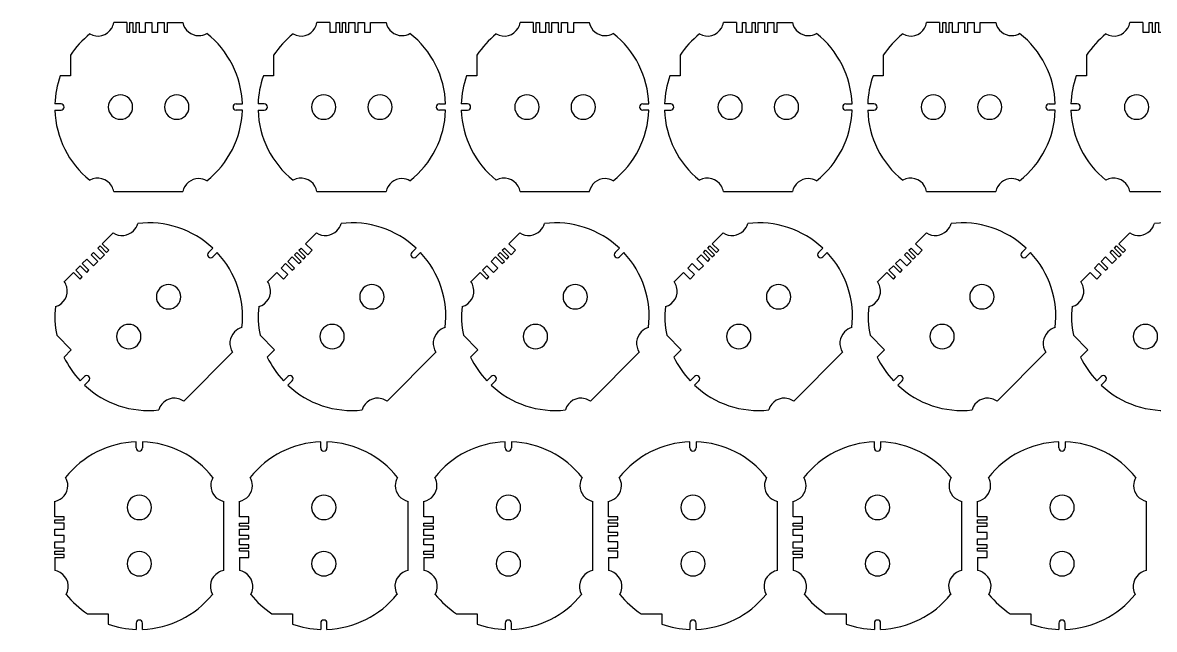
# Model space of a CAD drawing. Header units: millimetres. Extents: x -10 to 1112, y -3314 to 0.
# Drawn here: x -10.3 to 351.5, y -2292.4 to -2098.5 of the extents above; entities that cross this region are included whole.
import ezdxf

# ---------------------------------------------------------------- set-up
doc = ezdxf.new("R2010")
doc.units = ezdxf.units.MM
doc.layers.get('0').update_dxf_attribs({"lineweight": 25, "true_color": 0xffffff})

# ---------------------------------------------------------------- blocks, each defined once
blk = doc.blocks.new('MNAK_HOLE_00')
at = {"color": 3, "true_color": 0x00ff00}
for p, q in [((-7, 27), (-11.17, 27)), ((6, 27), (10.95, 27)), ((-25, 16.58), (-25, 10)), ((-25, 10), (-28.28, 10)), ((-28, 1), (-29.98, 1)), ((28, 1), (29.98, 1)), ((-29.98, -1), (-28, -1)), ((29.98, -1), (28, -1)), ((-11.17, -27), (10.95, -27))]:
    blk.add_line(p, q, dxfattribs=at)
at = {"color": 5}
for p, q in [((-7, 27), (-7, 24)), ((-6, 24), (-6, 27)), ((-6, 27), (-5, 27)), ((-5, 27), (-5, 24)), ((-4, 24), (-4, 27)), ((-4, 27), (-3, 27)), ((-3, 27), (-3, 24)), ((-1, 24), (-1, 27)), ((-1, 27), (1, 27)), ((1, 27), (1, 24)), ((3, 24), (3, 27)), ((3, 27), (5, 27)), ((5, 27), (5, 24)), ((6, 24), (6, 27)), ((-7, 24), (-6, 24)), ((-5, 24), (-4, 24)), ((-3, 24), (-1, 24)), ((1, 24), (3, 24)), ((5, 24), (6, 24))]:
    blk.add_line(p, q, dxfattribs=at)
at = {"color": 3, "true_color": 0x00ff00}
for centre, radius, start, end in [((-16.25, 27.86), 5.15, 330, 350.4277), ((16, 28), 5.15, 191.1965, 270), ((0, 0), 30, 128.7972, 146.4427), ((-16.25, 27.86), 5.15, 240.3428, 330), ((16, 28), 5.15, 270, 300.1674), ((0, 0), 30, 1.9102, 51.713), ((0, 0), 30, 160.5288, 178.0898), ((-28, 0), 1, 0, 90), ((-28, 0), 1, 270, 0), ((28, 0), 1, 90, 270), ((0, 0), 30, 181.9102, 231.2028), ((0, 0), 30, 308.287, 358.0898), ((-16.25, -27.86), 5.15, 30, 119.6572), ((-16.25, -27.86), 5.15, 9.5723, 30), ((16, -28), 5.15, 90, 168.8035), ((16, -28), 5.15, 59.8326, 90)]:
    blk.add_arc(centre, radius, start, end, dxfattribs=at)
at = {"color": 5, "true_color": 0x0000ff}
for centre, start, end in [((-9, 0), 90, 270), ((-9, 0), 270, 90), ((9, 0), 90, 270), ((9, 0), 270, 90)]:
    blk.add_arc(centre, 3.9, start, end, dxfattribs=at)
blk = doc.blocks.new('MNAK_HOLE_01')
at = {"color": 3, "true_color": 0x00ff00}
for p, q in [((-7, 27), (-11.17, 27)), ((6, 27), (10.95, 27)), ((-25, 16.58), (-25, 10)), ((-25, 10), (-28.28, 10)), ((-28, 1), (-29.98, 1)), ((28, 1), (29.98, 1)), ((-29.98, -1), (-28, -1)), ((29.98, -1), (28, -1)), ((-11.17, -27), (10.95, -27))]:
    blk.add_line(p, q, dxfattribs=at)
at = {"color": 5}
for p, q in [((-7, 27), (-7, 24)), ((-5, 24), (-5, 27)), ((-5, 27), (-4, 27)), ((-4, 27), (-4, 24)), ((-3, 24), (-3, 27)), ((-3, 27), (-2, 27)), ((-2, 27), (-2, 24)), ((-1, 24), (-1, 27)), ((-1, 27), (1, 27)), ((1, 27), (1, 24)), ((2, 24), (2, 27)), ((2, 27), (4, 27)), ((4, 27), (4, 24)), ((6, 24), (6, 27)), ((-7, 24), (-5, 24)), ((-4, 24), (-3, 24)), ((-2, 24), (-1, 24)), ((1, 24), (2, 24)), ((4, 24), (6, 24))]:
    blk.add_line(p, q, dxfattribs=at)
at = {"color": 3, "true_color": 0x00ff00}
for centre, radius, start, end in [((-16.25, 27.86), 5.15, 330, 350.4277), ((16, 28), 5.15, 191.1965, 270), ((0, 0), 30, 128.7972, 146.4427), ((-16.25, 27.86), 5.15, 240.3428, 330), ((16, 28), 5.15, 270, 300.1674), ((0, 0), 30, 1.9102, 51.713), ((0, 0), 30, 160.5288, 178.0898), ((-28, 0), 1, 0, 90), ((-28, 0), 1, 270, 0), ((28, 0), 1, 90, 270), ((0, 0), 30, 181.9102, 231.2028), ((0, 0), 30, 308.287, 358.0898), ((-16.25, -27.86), 5.15, 30, 119.6572), ((-16.25, -27.86), 5.15, 9.5723, 30), ((16, -28), 5.15, 90, 168.8035), ((16, -28), 5.15, 59.8326, 90)]:
    blk.add_arc(centre, radius, start, end, dxfattribs=at)
at = {"color": 5, "true_color": 0x0000ff}
for centre, start, end in [((-9, 0), 90, 270), ((-9, 0), 270, 90), ((9, 0), 90, 270), ((9, 0), 270, 90)]:
    blk.add_arc(centre, 3.9, start, end, dxfattribs=at)
blk = doc.blocks.new('MNAK_HOLE_02')
at = {"color": 3, "true_color": 0x00ff00}
for p, q in [((-7, 27), (-11.17, 27)), ((6, 27), (10.95, 27)), ((-25, 16.58), (-25, 10)), ((-25, 10), (-28.28, 10)), ((-28, 1), (-29.98, 1)), ((28, 1), (29.98, 1)), ((-29.98, -1), (-28, -1)), ((29.98, -1), (28, -1)), ((-11.17, -27), (10.95, -27))]:
    blk.add_line(p, q, dxfattribs=at)
at = {"color": 5}
for p, q in [((-7, 27), (-7, 24)), ((-6, 24), (-6, 27)), ((-6, 27), (-5, 27)), ((-5, 27), (-5, 24)), ((-3, 24), (-3, 27)), ((-3, 27), (-2, 27)), ((-2, 27), (-2, 24)), ((-1, 24), (-1, 27)), ((-1, 27), (1, 27)), ((1, 27), (1, 24)), ((2, 24), (2, 27)), ((2, 27), (4, 27)), ((4, 27), (4, 24)), ((6, 24), (6, 27)), ((-7, 24), (-6, 24)), ((-5, 24), (-3, 24)), ((-2, 24), (-1, 24)), ((1, 24), (2, 24)), ((4, 24), (6, 24))]:
    blk.add_line(p, q, dxfattribs=at)
at = {"color": 3, "true_color": 0x00ff00}
for centre, radius, start, end in [((-16.25, 27.86), 5.15, 330, 350.4277), ((16, 28), 5.15, 191.1965, 270), ((0, 0), 30, 128.7972, 146.4427), ((-16.25, 27.86), 5.15, 240.3428, 330), ((16, 28), 5.15, 270, 300.1674), ((0, 0), 30, 1.9102, 51.713), ((0, 0), 30, 160.5288, 178.0898), ((-28, 0), 1, 0, 90), ((-28, 0), 1, 270, 0), ((28, 0), 1, 90, 270), ((0, 0), 30, 181.9102, 231.2028), ((0, 0), 30, 308.287, 358.0898), ((-16.25, -27.86), 5.15, 30, 119.6572), ((-16.25, -27.86), 5.15, 9.5723, 30), ((16, -28), 5.15, 90, 168.8035), ((16, -28), 5.15, 59.8326, 90)]:
    blk.add_arc(centre, radius, start, end, dxfattribs=at)
at = {"color": 5, "true_color": 0x0000ff}
for centre, start, end in [((-9, 0), 90, 270), ((-9, 0), 270, 90), ((9, 0), 90, 270), ((9, 0), 270, 90)]:
    blk.add_arc(centre, 3.9, start, end, dxfattribs=at)
blk = doc.blocks.new('MNAK_HOLE_03')
at = {"color": 3, "true_color": 0x00ff00}
for p, q in [((-7, 27), (-11.17, 27)), ((6, 27), (10.95, 27)), ((-25, 16.58), (-25, 10)), ((-25, 10), (-28.28, 10)), ((-28, 1), (-29.98, 1)), ((28, 1), (29.98, 1)), ((-29.98, -1), (-28, -1)), ((29.98, -1), (28, -1)), ((-11.17, -27), (10.95, -27))]:
    blk.add_line(p, q, dxfattribs=at)
at = {"color": 5}
for p, q in [((-7, 27), (-7, 24)), ((-5, 24), (-5, 27)), ((-5, 27), (-4, 27)), ((-4, 27), (-4, 24)), ((-2, 24), (-2, 27)), ((-2, 27), (-1, 27)), ((-1, 27), (-1, 24)), ((0, 24), (0, 27)), ((0, 27), (2, 27)), ((2, 27), (2, 24)), ((3, 24), (3, 27)), ((3, 27), (5, 27)), ((5, 27), (5, 24)), ((6, 24), (6, 27)), ((-7, 24), (-5, 24)), ((-4, 24), (-2, 24)), ((-1, 24), (0, 24)), ((2, 24), (3, 24)), ((5, 24), (6, 24))]:
    blk.add_line(p, q, dxfattribs=at)
at = {"color": 3, "true_color": 0x00ff00}
for centre, radius, start, end in [((-16.25, 27.86), 5.15, 330, 350.4277), ((16, 28), 5.15, 191.1965, 270), ((0, 0), 30, 128.7972, 146.4427), ((-16.25, 27.86), 5.15, 240.3428, 330), ((16, 28), 5.15, 270, 300.1674), ((0, 0), 30, 1.9102, 51.713), ((0, 0), 30, 160.5288, 178.0898), ((-28, 0), 1, 0, 90), ((-28, 0), 1, 270, 0), ((28, 0), 1, 90, 270), ((0, 0), 30, 181.9102, 231.2028), ((0, 0), 30, 308.287, 358.0898), ((-16.25, -27.86), 5.15, 30, 119.6572), ((-16.25, -27.86), 5.15, 9.5723, 30), ((16, -28), 5.15, 90, 168.8035), ((16, -28), 5.15, 59.8326, 90)]:
    blk.add_arc(centre, radius, start, end, dxfattribs=at)
at = {"color": 5, "true_color": 0x0000ff}
for centre, start, end in [((-9, 0), 90, 270), ((-9, 0), 270, 90), ((9, 0), 90, 270), ((9, 0), 270, 90)]:
    blk.add_arc(centre, 3.9, start, end, dxfattribs=at)
blk = doc.blocks.new('MNAK_HOLE_04')
at = {"color": 3, "true_color": 0x00ff00}
for p, q in [((-7, 27), (-11.17, 27)), ((6, 27), (10.95, 27)), ((-25, 16.58), (-25, 10)), ((-25, 10), (-28.28, 10)), ((-28, 1), (-29.98, 1)), ((28, 1), (29.98, 1)), ((-29.98, -1), (-28, -1)), ((29.98, -1), (28, -1)), ((-11.17, -27), (10.95, -27))]:
    blk.add_line(p, q, dxfattribs=at)
at = {"color": 5}
for p, q in [((-7, 27), (-7, 24)), ((-6, 24), (-6, 27)), ((-6, 27), (-5, 27)), ((-5, 27), (-5, 24)), ((-4, 24), (-4, 27)), ((-4, 27), (-3, 27)), ((-3, 27), (-3, 24)), ((-1, 24), (-1, 27)), ((-1, 27), (1, 27)), ((1, 27), (1, 24)), ((2, 24), (2, 27)), ((2, 27), (4, 27)), ((4, 27), (4, 24)), ((6, 24), (6, 27)), ((-7, 24), (-6, 24)), ((-5, 24), (-4, 24)), ((-3, 24), (-1, 24)), ((1, 24), (2, 24)), ((4, 24), (6, 24))]:
    blk.add_line(p, q, dxfattribs=at)
at = {"color": 3, "true_color": 0x00ff00}
for centre, radius, start, end in [((-16.25, 27.86), 5.15, 330, 350.4277), ((16, 28), 5.15, 191.1965, 270), ((0, 0), 30, 128.7972, 146.4427), ((-16.25, 27.86), 5.15, 240.3428, 330), ((16, 28), 5.15, 270, 300.1674), ((0, 0), 30, 1.9102, 51.713), ((0, 0), 30, 160.5288, 178.0898), ((-28, 0), 1, 0, 90), ((-28, 0), 1, 270, 0), ((28, 0), 1, 90, 270), ((0, 0), 30, 181.9102, 231.2028), ((0, 0), 30, 308.287, 358.0898), ((-16.25, -27.86), 5.15, 30, 119.6572), ((-16.25, -27.86), 5.15, 9.5723, 30), ((16, -28), 5.15, 90, 168.8035), ((16, -28), 5.15, 59.8326, 90)]:
    blk.add_arc(centre, radius, start, end, dxfattribs=at)
at = {"color": 5, "true_color": 0x0000ff}
for centre, start, end in [((-9, 0), 90, 270), ((-9, 0), 270, 90), ((9, 0), 90, 270), ((9, 0), 270, 90)]:
    blk.add_arc(centre, 3.9, start, end, dxfattribs=at)
blk = doc.blocks.new('MNAK_HOLE_05')
at = {"color": 3, "true_color": 0x00ff00}
for p, q in [((-7, 27), (-11.17, 27)), ((6, 27), (10.95, 27)), ((-25, 16.58), (-25, 10)), ((-25, 10), (-28.28, 10)), ((-28, 1), (-29.98, 1)), ((28, 1), (29.98, 1)), ((-29.98, -1), (-28, -1)), ((29.98, -1), (28, -1)), ((-11.17, -27), (10.95, -27))]:
    blk.add_line(p, q, dxfattribs=at)
at = {"color": 5}
for p, q in [((-7, 27), (-7, 24)), ((-5, 24), (-5, 27)), ((-5, 27), (-4, 27)), ((-4, 27), (-4, 24)), ((-3, 24), (-3, 27)), ((-3, 27), (-2, 27)), ((-2, 27), (-2, 24)), ((0, 24), (0, 27)), ((0, 27), (2, 27)), ((2, 27), (2, 24)), ((3, 24), (3, 27)), ((3, 27), (5, 27)), ((5, 27), (5, 24)), ((6, 24), (6, 27)), ((-7, 24), (-5, 24)), ((-4, 24), (-3, 24)), ((-2, 24), (0, 24)), ((2, 24), (3, 24)), ((5, 24), (6, 24))]:
    blk.add_line(p, q, dxfattribs=at)
at = {"color": 3, "true_color": 0x00ff00}
for centre, radius, start, end in [((-16.25, 27.86), 5.15, 330, 350.4277), ((16, 28), 5.15, 191.1965, 270), ((0, 0), 30, 128.7972, 146.4427), ((-16.25, 27.86), 5.15, 240.3428, 330), ((16, 28), 5.15, 270, 300.1674), ((0, 0), 30, 1.9102, 51.713), ((0, 0), 30, 160.5288, 178.0898), ((-28, 0), 1, 0, 90), ((-28, 0), 1, 270, 0), ((28, 0), 1, 90, 270), ((0, 0), 30, 181.9102, 231.2028), ((0, 0), 30, 308.287, 358.0898), ((-16.25, -27.86), 5.15, 30, 119.6572), ((-16.25, -27.86), 5.15, 9.5723, 30), ((16, -28), 5.15, 90, 168.8035), ((16, -28), 5.15, 59.8326, 90)]:
    blk.add_arc(centre, radius, start, end, dxfattribs=at)
at = {"color": 5, "true_color": 0x0000ff}
for centre, start, end in [((-9, 0), 90, 270), ((-9, 0), 270, 90), ((9, 0), 90, 270), ((9, 0), 270, 90)]:
    blk.add_arc(centre, 3.9, start, end, dxfattribs=at)
blk = doc.blocks.new('MNAK_HOLE_30')
at = {"color": 3, "true_color": 0x00ff00}
for p, q in [((-7, 27), (-11.17, 27)), ((6, 27), (10.95, 27)), ((-25, 16.58), (-25, 10)), ((-25, 10), (-28.28, 10)), ((-28, 1), (-29.98, 1)), ((28, 1), (29.98, 1)), ((-29.98, -1), (-28, -1)), ((29.98, -1), (28, -1)), ((-11.17, -27), (10.95, -27))]:
    blk.add_line(p, q, dxfattribs=at)
at = {"color": 5}
for p, q in [((-7, 27), (-7, 24)), ((-6, 24), (-6, 27)), ((-6, 27), (-4, 27)), ((-4, 27), (-4, 24)), ((-3, 24), (-3, 27)), ((-3, 27), (-1, 27)), ((-1, 27), (-1, 24)), ((1, 24), (1, 27)), ((1, 27), (2, 27)), ((2, 27), (2, 24)), ((4, 24), (4, 27)), ((4, 27), (5, 27)), ((5, 27), (5, 24)), ((6, 24), (6, 27)), ((-7, 24), (-6, 24)), ((-4, 24), (-3, 24)), ((-1, 24), (1, 24)), ((2, 24), (4, 24)), ((5, 24), (6, 24))]:
    blk.add_line(p, q, dxfattribs=at)
at = {"color": 3, "true_color": 0x00ff00}
for centre, radius, start, end in [((-16.25, 27.86), 5.15, 330, 350.4277), ((16, 28), 5.15, 191.1965, 270), ((0, 0), 30, 128.7972, 146.4427), ((-16.25, 27.86), 5.15, 240.3428, 330), ((16, 28), 5.15, 270, 300.1674), ((0, 0), 30, 1.9102, 51.713), ((0, 0), 30, 160.5288, 178.0898), ((-28, 0), 1, 0, 90), ((-28, 0), 1, 270, 0), ((28, 0), 1, 90, 270), ((0, 0), 30, 181.9102, 231.2028), ((0, 0), 30, 308.287, 358.0898), ((-16.25, -27.86), 5.15, 30, 119.6572), ((-16.25, -27.86), 5.15, 9.5723, 30), ((16, -28), 5.15, 90, 168.8035), ((16, -28), 5.15, 59.8326, 90)]:
    blk.add_arc(centre, radius, start, end, dxfattribs=at)
at = {"color": 5, "true_color": 0x0000ff}
for centre, start, end in [((-9, 0), 90, 270), ((-9, 0), 270, 90), ((9, 0), 90, 270), ((9, 0), 270, 90)]:
    blk.add_arc(centre, 3.9, start, end, dxfattribs=at)
blk = doc.blocks.new('MNAK_HOLE_31')
at = {"color": 3, "true_color": 0x00ff00}
for p, q in [((-7, 27), (-11.17, 27)), ((6, 27), (10.95, 27)), ((-25, 16.58), (-25, 10)), ((-25, 10), (-28.28, 10)), ((-28, 1), (-29.98, 1)), ((28, 1), (29.98, 1)), ((-29.98, -1), (-28, -1)), ((29.98, -1), (28, -1)), ((-11.17, -27), (10.95, -27))]:
    blk.add_line(p, q, dxfattribs=at)
at = {"color": 5}
for p, q in [((-7, 27), (-7, 24)), ((-5, 24), (-5, 27)), ((-5, 27), (-3, 27)), ((-3, 27), (-3, 24)), ((-2, 24), (-2, 27)), ((-2, 27), (0, 27)), ((0, 27), (0, 24)), ((1, 24), (1, 27)), ((1, 27), (2, 27)), ((2, 27), (2, 24)), ((3, 24), (3, 27)), ((3, 27), (4, 27)), ((4, 27), (4, 24)), ((6, 24), (6, 27)), ((-7, 24), (-5, 24)), ((-3, 24), (-2, 24)), ((0, 24), (1, 24)), ((2, 24), (3, 24)), ((4, 24), (6, 24))]:
    blk.add_line(p, q, dxfattribs=at)
at = {"color": 3, "true_color": 0x00ff00}
for centre, radius, start, end in [((-16.25, 27.86), 5.15, 330, 350.4277), ((16, 28), 5.15, 191.1965, 270), ((0, 0), 30, 128.7972, 146.4427), ((-16.25, 27.86), 5.15, 240.3428, 330), ((16, 28), 5.15, 270, 300.1674), ((0, 0), 30, 1.9102, 51.713), ((0, 0), 30, 160.5288, 178.0898), ((-28, 0), 1, 0, 90), ((-28, 0), 1, 270, 0), ((28, 0), 1, 90, 270), ((0, 0), 30, 181.9102, 231.2028), ((0, 0), 30, 308.287, 358.0898), ((-16.25, -27.86), 5.15, 30, 119.6572), ((-16.25, -27.86), 5.15, 9.5723, 30), ((16, -28), 5.15, 90, 168.8035), ((16, -28), 5.15, 59.8326, 90)]:
    blk.add_arc(centre, radius, start, end, dxfattribs=at)
at = {"color": 5, "true_color": 0x0000ff}
for centre, start, end in [((-9, 0), 90, 270), ((-9, 0), 270, 90), ((9, 0), 90, 270), ((9, 0), 270, 90)]:
    blk.add_arc(centre, 3.9, start, end, dxfattribs=at)
blk = doc.blocks.new('MNAK_HOLE_32')
at = {"color": 3, "true_color": 0x00ff00}
for p, q in [((-7, 27), (-11.17, 27)), ((6, 27), (10.95, 27)), ((-25, 16.58), (-25, 10)), ((-25, 10), (-28.28, 10)), ((-28, 1), (-29.98, 1)), ((28, 1), (29.98, 1)), ((-29.98, -1), (-28, -1)), ((29.98, -1), (28, -1)), ((-11.17, -27), (10.95, -27))]:
    blk.add_line(p, q, dxfattribs=at)
at = {"color": 5}
for p, q in [((-7, 27), (-7, 24)), ((-6, 24), (-6, 27)), ((-6, 27), (-4, 27)), ((-4, 27), (-4, 24)), ((-2, 24), (-2, 27)), ((-2, 27), (0, 27)), ((0, 27), (0, 24)), ((1, 24), (1, 27)), ((1, 27), (2, 27)), ((2, 27), (2, 24)), ((3, 24), (3, 27)), ((3, 27), (4, 27)), ((4, 27), (4, 24)), ((6, 24), (6, 27)), ((-7, 24), (-6, 24)), ((-4, 24), (-2, 24)), ((0, 24), (1, 24)), ((2, 24), (3, 24)), ((4, 24), (6, 24))]:
    blk.add_line(p, q, dxfattribs=at)
at = {"color": 3, "true_color": 0x00ff00}
for centre, radius, start, end in [((-16.25, 27.86), 5.15, 330, 350.4277), ((16, 28), 5.15, 191.1965, 270), ((0, 0), 30, 128.7972, 146.4427), ((-16.25, 27.86), 5.15, 240.3428, 330), ((16, 28), 5.15, 270, 300.1674), ((0, 0), 30, 1.9102, 51.713), ((0, 0), 30, 160.5288, 178.0898), ((-28, 0), 1, 0, 90), ((-28, 0), 1, 270, 0), ((28, 0), 1, 90, 270), ((0, 0), 30, 181.9102, 231.2028), ((0, 0), 30, 308.287, 358.0898), ((-16.25, -27.86), 5.15, 30, 119.6572), ((-16.25, -27.86), 5.15, 9.5723, 30), ((16, -28), 5.15, 90, 168.8035), ((16, -28), 5.15, 59.8326, 90)]:
    blk.add_arc(centre, radius, start, end, dxfattribs=at)
at = {"color": 5, "true_color": 0x0000ff}
for centre, start, end in [((-9, 0), 90, 270), ((-9, 0), 270, 90), ((9, 0), 90, 270), ((9, 0), 270, 90)]:
    blk.add_arc(centre, 3.9, start, end, dxfattribs=at)
blk = doc.blocks.new('MNAK_HOLE_33')
at = {"color": 3, "true_color": 0x00ff00}
for p, q in [((-7, 27), (-11.17, 27)), ((6, 27), (10.95, 27)), ((-25, 16.58), (-25, 10)), ((-25, 10), (-28.28, 10)), ((-28, 1), (-29.98, 1)), ((28, 1), (29.98, 1)), ((-29.98, -1), (-28, -1)), ((29.98, -1), (28, -1)), ((-11.17, -27), (10.95, -27))]:
    blk.add_line(p, q, dxfattribs=at)
at = {"color": 5}
for p, q in [((-7, 27), (-7, 24)), ((-5, 24), (-5, 27)), ((-5, 27), (-3, 27)), ((-3, 27), (-3, 24)), ((-1, 24), (-1, 27)), ((-1, 27), (1, 27)), ((1, 27), (1, 24)), ((2, 24), (2, 27)), ((2, 27), (3, 27)), ((3, 27), (3, 24)), ((4, 24), (4, 27)), ((4, 27), (5, 27)), ((5, 27), (5, 24)), ((6, 24), (6, 27)), ((-7, 24), (-5, 24)), ((-3, 24), (-1, 24)), ((1, 24), (2, 24)), ((3, 24), (4, 24)), ((5, 24), (6, 24))]:
    blk.add_line(p, q, dxfattribs=at)
at = {"color": 3, "true_color": 0x00ff00}
for centre, radius, start, end in [((-16.25, 27.86), 5.15, 330, 350.4277), ((16, 28), 5.15, 191.1965, 270), ((0, 0), 30, 128.7972, 146.4427), ((-16.25, 27.86), 5.15, 240.3428, 330), ((16, 28), 5.15, 270, 300.1674), ((0, 0), 30, 1.9102, 51.713), ((0, 0), 30, 160.5288, 178.0898), ((-28, 0), 1, 0, 90), ((-28, 0), 1, 270, 0), ((28, 0), 1, 90, 270), ((0, 0), 30, 181.9102, 231.2028), ((0, 0), 30, 308.287, 358.0898), ((-16.25, -27.86), 5.15, 30, 119.6572), ((-16.25, -27.86), 5.15, 9.5723, 30), ((16, -28), 5.15, 90, 168.8035), ((16, -28), 5.15, 59.8326, 90)]:
    blk.add_arc(centre, radius, start, end, dxfattribs=at)
at = {"color": 5, "true_color": 0x0000ff}
for centre, start, end in [((-9, 0), 90, 270), ((-9, 0), 270, 90), ((9, 0), 90, 270), ((9, 0), 270, 90)]:
    blk.add_arc(centre, 3.9, start, end, dxfattribs=at)
blk = doc.blocks.new('MNAK_HOLE_34')
at = {"color": 3, "true_color": 0x00ff00}
for p, q in [((-7, 27), (-11.17, 27)), ((6, 27), (10.95, 27)), ((-25, 16.58), (-25, 10)), ((-25, 10), (-28.28, 10)), ((-28, 1), (-29.98, 1)), ((28, 1), (29.98, 1)), ((-29.98, -1), (-28, -1)), ((29.98, -1), (28, -1)), ((-11.17, -27), (10.95, -27))]:
    blk.add_line(p, q, dxfattribs=at)
at = {"color": 5}
for p, q in [((-7, 27), (-7, 24)), ((-6, 24), (-6, 27)), ((-6, 27), (-4, 27)), ((-4, 27), (-4, 24)), ((-3, 24), (-3, 27)), ((-3, 27), (-1, 27)), ((-1, 27), (-1, 24)), ((1, 24), (1, 27)), ((1, 27), (2, 27)), ((2, 27), (2, 24)), ((3, 24), (3, 27)), ((3, 27), (4, 27)), ((4, 27), (4, 24)), ((6, 24), (6, 27)), ((-7, 24), (-6, 24)), ((-4, 24), (-3, 24)), ((-1, 24), (1, 24)), ((2, 24), (3, 24)), ((4, 24), (6, 24))]:
    blk.add_line(p, q, dxfattribs=at)
at = {"color": 3, "true_color": 0x00ff00}
for centre, radius, start, end in [((-16.25, 27.86), 5.15, 330, 350.4277), ((16, 28), 5.15, 191.1965, 270), ((0, 0), 30, 128.7972, 146.4427), ((-16.25, 27.86), 5.15, 240.3428, 330), ((16, 28), 5.15, 270, 300.1674), ((0, 0), 30, 1.9102, 51.713), ((0, 0), 30, 160.5288, 178.0898), ((-28, 0), 1, 0, 90), ((-28, 0), 1, 270, 0), ((28, 0), 1, 90, 270), ((0, 0), 30, 181.9102, 231.2028), ((0, 0), 30, 308.287, 358.0898), ((-16.25, -27.86), 5.15, 30, 119.6572), ((-16.25, -27.86), 5.15, 9.5723, 30), ((16, -28), 5.15, 90, 168.8035), ((16, -28), 5.15, 59.8326, 90)]:
    blk.add_arc(centre, radius, start, end, dxfattribs=at)
at = {"color": 5, "true_color": 0x0000ff}
for centre, start, end in [((-9, 0), 90, 270), ((-9, 0), 270, 90), ((9, 0), 90, 270), ((9, 0), 270, 90)]:
    blk.add_arc(centre, 3.9, start, end, dxfattribs=at)
blk = doc.blocks.new('MNAK_HOLE_35')
at = {"color": 3, "true_color": 0x00ff00}
for p, q in [((-7, 27), (-11.17, 27)), ((6, 27), (10.95, 27)), ((-25, 16.58), (-25, 10)), ((-25, 10), (-28.28, 10)), ((-28, 1), (-29.98, 1)), ((28, 1), (29.98, 1)), ((-29.98, -1), (-28, -1)), ((29.98, -1), (28, -1)), ((-11.17, -27), (10.95, -27))]:
    blk.add_line(p, q, dxfattribs=at)
at = {"color": 5}
for p, q in [((-7, 27), (-7, 24)), ((-5, 24), (-5, 27)), ((-5, 27), (-3, 27)), ((-3, 27), (-3, 24)), ((-2, 24), (-2, 27)), ((-2, 27), (0, 27)), ((0, 27), (0, 24)), ((2, 24), (2, 27)), ((2, 27), (3, 27)), ((3, 27), (3, 24)), ((4, 24), (4, 27)), ((4, 27), (5, 27)), ((5, 27), (5, 24)), ((6, 24), (6, 27)), ((-7, 24), (-5, 24)), ((-3, 24), (-2, 24)), ((0, 24), (2, 24)), ((3, 24), (4, 24)), ((5, 24), (6, 24))]:
    blk.add_line(p, q, dxfattribs=at)
at = {"color": 3, "true_color": 0x00ff00}
for centre, radius, start, end in [((-16.25, 27.86), 5.15, 330, 350.4277), ((16, 28), 5.15, 191.1965, 270), ((0, 0), 30, 128.7972, 146.4427), ((-16.25, 27.86), 5.15, 240.3428, 330), ((16, 28), 5.15, 270, 300.1674), ((0, 0), 30, 1.9102, 51.713), ((0, 0), 30, 160.5288, 178.0898), ((-28, 0), 1, 0, 90), ((-28, 0), 1, 270, 0), ((28, 0), 1, 90, 270), ((0, 0), 30, 181.9102, 231.2028), ((0, 0), 30, 308.287, 358.0898), ((-16.25, -27.86), 5.15, 30, 119.6572), ((-16.25, -27.86), 5.15, 9.5723, 30), ((16, -28), 5.15, 90, 168.8035), ((16, -28), 5.15, 59.8326, 90)]:
    blk.add_arc(centre, radius, start, end, dxfattribs=at)
at = {"color": 5, "true_color": 0x0000ff}
for centre, start, end in [((-9, 0), 90, 270), ((-9, 0), 270, 90), ((9, 0), 90, 270), ((9, 0), 270, 90)]:
    blk.add_arc(centre, 3.9, start, end, dxfattribs=at)
blk = doc.blocks.new('MNAK_HOLE_60')
at = {"color": 3, "true_color": 0x00ff00}
for p, q in [((-7, 27), (-11.17, 27)), ((6, 27), (10.95, 27)), ((-25, 16.58), (-25, 10)), ((-25, 10), (-28.28, 10)), ((-28, 1), (-29.98, 1)), ((28, 1), (29.98, 1)), ((-29.98, -1), (-28, -1)), ((29.98, -1), (28, -1)), ((-11.17, -27), (10.95, -27))]:
    blk.add_line(p, q, dxfattribs=at)
at = {"color": 5}
for p, q in [((-7, 27), (-7, 24)), ((-6, 24), (-6, 27)), ((-6, 27), (-5, 27)), ((-5, 27), (-5, 24)), ((-4, 24), (-4, 27)), ((-4, 27), (-2, 27)), ((-2, 27), (-2, 24)), ((0, 24), (0, 27)), ((0, 27), (2, 27)), ((2, 27), (2, 24)), ((4, 24), (4, 27)), ((4, 27), (5, 27)), ((5, 27), (5, 24)), ((6, 24), (6, 27)), ((-7, 24), (-6, 24)), ((-5, 24), (-4, 24)), ((-2, 24), (0, 24)), ((2, 24), (4, 24)), ((5, 24), (6, 24))]:
    blk.add_line(p, q, dxfattribs=at)
at = {"color": 3, "true_color": 0x00ff00}
for centre, radius, start, end in [((-16.25, 27.86), 5.15, 330, 350.4277), ((16, 28), 5.15, 191.1965, 270), ((0, 0), 30, 128.7972, 146.4427), ((-16.25, 27.86), 5.15, 240.3428, 330), ((16, 28), 5.15, 270, 300.1674), ((0, 0), 30, 1.9102, 51.713), ((0, 0), 30, 160.5288, 178.0898), ((-28, 0), 1, 0, 90), ((-28, 0), 1, 270, 0), ((28, 0), 1, 90, 270), ((0, 0), 30, 181.9102, 231.2028), ((0, 0), 30, 308.287, 358.0898), ((-16.25, -27.86), 5.15, 30, 119.6572), ((-16.25, -27.86), 5.15, 9.5723, 30), ((16, -28), 5.15, 90, 168.8035), ((16, -28), 5.15, 59.8326, 90)]:
    blk.add_arc(centre, radius, start, end, dxfattribs=at)
at = {"color": 5, "true_color": 0x0000ff}
for centre, start, end in [((-9, 0), 90, 270), ((-9, 0), 270, 90), ((9, 0), 90, 270), ((9, 0), 270, 90)]:
    blk.add_arc(centre, 3.9, start, end, dxfattribs=at)
blk = doc.blocks.new('MNAK_HOLE_61')
at = {"color": 3, "true_color": 0x00ff00}
for p, q in [((-7, 27), (-11.17, 27)), ((6, 27), (10.95, 27)), ((-25, 16.58), (-25, 10)), ((-25, 10), (-28.28, 10)), ((-28, 1), (-29.98, 1)), ((28, 1), (29.98, 1)), ((-29.98, -1), (-28, -1)), ((29.98, -1), (28, -1)), ((-11.17, -27), (10.95, -27))]:
    blk.add_line(p, q, dxfattribs=at)
at = {"color": 5}
for p, q in [((-7, 27), (-7, 24)), ((-5, 24), (-5, 27)), ((-5, 27), (-4, 27)), ((-4, 27), (-4, 24)), ((-3, 24), (-3, 27)), ((-3, 27), (-1, 27)), ((-1, 27), (-1, 24)), ((0, 24), (0, 27)), ((0, 27), (2, 27)), ((2, 27), (2, 24)), ((3, 24), (3, 27)), ((3, 27), (4, 27)), ((4, 27), (4, 24)), ((6, 24), (6, 27)), ((-7, 24), (-5, 24)), ((-4, 24), (-3, 24)), ((-1, 24), (0, 24)), ((2, 24), (3, 24)), ((4, 24), (6, 24))]:
    blk.add_line(p, q, dxfattribs=at)
at = {"color": 3, "true_color": 0x00ff00}
for centre, radius, start, end in [((-16.25, 27.86), 5.15, 330, 350.4277), ((16, 28), 5.15, 191.1965, 270), ((0, 0), 30, 128.7972, 146.4427), ((-16.25, 27.86), 5.15, 240.3428, 330), ((16, 28), 5.15, 270, 300.1674), ((0, 0), 30, 1.9102, 51.713), ((0, 0), 30, 160.5288, 178.0898), ((-28, 0), 1, 0, 90), ((-28, 0), 1, 270, 0), ((28, 0), 1, 90, 270), ((0, 0), 30, 181.9102, 231.2028), ((0, 0), 30, 308.287, 358.0898), ((-16.25, -27.86), 5.15, 30, 119.6572), ((-16.25, -27.86), 5.15, 9.5723, 30), ((16, -28), 5.15, 90, 168.8035), ((16, -28), 5.15, 59.8326, 90)]:
    blk.add_arc(centre, radius, start, end, dxfattribs=at)
at = {"color": 5, "true_color": 0x0000ff}
for centre, start, end in [((-9, 0), 90, 270), ((-9, 0), 270, 90), ((9, 0), 90, 270), ((9, 0), 270, 90)]:
    blk.add_arc(centre, 3.9, start, end, dxfattribs=at)
blk = doc.blocks.new('MNAK_HOLE_62')
at = {"color": 3, "true_color": 0x00ff00}
for p, q in [((-7, 27), (-11.17, 27)), ((6, 27), (10.95, 27)), ((-25, 16.58), (-25, 10)), ((-25, 10), (-28.28, 10)), ((-28, 1), (-29.98, 1)), ((28, 1), (29.98, 1)), ((-29.98, -1), (-28, -1)), ((29.98, -1), (28, -1)), ((-11.17, -27), (10.95, -27))]:
    blk.add_line(p, q, dxfattribs=at)
at = {"color": 5}
for p, q in [((-7, 27), (-7, 24)), ((-6, 24), (-6, 27)), ((-6, 27), (-5, 27)), ((-5, 27), (-5, 24)), ((-3, 24), (-3, 27)), ((-3, 27), (-1, 27)), ((-1, 27), (-1, 24)), ((0, 24), (0, 27)), ((0, 27), (2, 27)), ((2, 27), (2, 24)), ((3, 24), (3, 27)), ((3, 27), (4, 27)), ((4, 27), (4, 24)), ((6, 24), (6, 27)), ((-7, 24), (-6, 24)), ((-5, 24), (-3, 24)), ((-1, 24), (0, 24)), ((2, 24), (3, 24)), ((4, 24), (6, 24))]:
    blk.add_line(p, q, dxfattribs=at)
at = {"color": 3, "true_color": 0x00ff00}
for centre, radius, start, end in [((-16.25, 27.86), 5.15, 330, 350.4277), ((16, 28), 5.15, 191.1965, 270), ((0, 0), 30, 128.7972, 146.4427), ((-16.25, 27.86), 5.15, 240.3428, 330), ((16, 28), 5.15, 270, 300.1674), ((0, 0), 30, 1.9102, 51.713), ((0, 0), 30, 160.5288, 178.0898), ((-28, 0), 1, 0, 90), ((-28, 0), 1, 270, 0), ((28, 0), 1, 90, 270), ((0, 0), 30, 181.9102, 231.2028), ((0, 0), 30, 308.287, 358.0898), ((-16.25, -27.86), 5.15, 30, 119.6572), ((-16.25, -27.86), 5.15, 9.5723, 30), ((16, -28), 5.15, 90, 168.8035), ((16, -28), 5.15, 59.8326, 90)]:
    blk.add_arc(centre, radius, start, end, dxfattribs=at)
at = {"color": 5, "true_color": 0x0000ff}
for centre, start, end in [((-9, 0), 90, 270), ((-9, 0), 270, 90), ((9, 0), 90, 270), ((9, 0), 270, 90)]:
    blk.add_arc(centre, 3.9, start, end, dxfattribs=at)
blk = doc.blocks.new('MNAK_HOLE_63')
at = {"color": 3, "true_color": 0x00ff00}
for p, q in [((-7, 27), (-11.17, 27)), ((6, 27), (10.95, 27)), ((-25, 16.58), (-25, 10)), ((-25, 10), (-28.28, 10)), ((-28, 1), (-29.98, 1)), ((28, 1), (29.98, 1)), ((-29.98, -1), (-28, -1)), ((29.98, -1), (28, -1)), ((-11.17, -27), (10.95, -27))]:
    blk.add_line(p, q, dxfattribs=at)
at = {"color": 5}
for p, q in [((-7, 27), (-7, 24)), ((-5, 24), (-5, 27)), ((-5, 27), (-4, 27)), ((-4, 27), (-4, 24)), ((-2, 24), (-2, 27)), ((-2, 27), (0, 27)), ((0, 27), (0, 24)), ((1, 24), (1, 27)), ((1, 27), (3, 27)), ((3, 27), (3, 24)), ((4, 24), (4, 27)), ((4, 27), (5, 27)), ((5, 27), (5, 24)), ((6, 24), (6, 27)), ((-7, 24), (-5, 24)), ((-4, 24), (-2, 24)), ((0, 24), (1, 24)), ((3, 24), (4, 24)), ((5, 24), (6, 24))]:
    blk.add_line(p, q, dxfattribs=at)
at = {"color": 3, "true_color": 0x00ff00}
for centre, radius, start, end in [((-16.25, 27.86), 5.15, 330, 350.4277), ((16, 28), 5.15, 191.1965, 270), ((0, 0), 30, 128.7972, 146.4427), ((-16.25, 27.86), 5.15, 240.3428, 330), ((16, 28), 5.15, 270, 300.1674), ((0, 0), 30, 1.9102, 51.713), ((0, 0), 30, 160.5288, 178.0898), ((-28, 0), 1, 0, 90), ((-28, 0), 1, 270, 0), ((28, 0), 1, 90, 270), ((0, 0), 30, 181.9102, 231.2028), ((0, 0), 30, 308.287, 358.0898), ((-16.25, -27.86), 5.15, 30, 119.6572), ((-16.25, -27.86), 5.15, 9.5723, 30), ((16, -28), 5.15, 90, 168.8035), ((16, -28), 5.15, 59.8326, 90)]:
    blk.add_arc(centre, radius, start, end, dxfattribs=at)
at = {"color": 5, "true_color": 0x0000ff}
for centre, start, end in [((-9, 0), 90, 270), ((-9, 0), 270, 90), ((9, 0), 90, 270), ((9, 0), 270, 90)]:
    blk.add_arc(centre, 3.9, start, end, dxfattribs=at)
blk = doc.blocks.new('MNAK_HOLE_64')
at = {"color": 3, "true_color": 0x00ff00}
for p, q in [((-7, 27), (-11.17, 27)), ((6, 27), (10.95, 27)), ((-25, 16.58), (-25, 10)), ((-25, 10), (-28.28, 10)), ((-28, 1), (-29.98, 1)), ((28, 1), (29.98, 1)), ((-29.98, -1), (-28, -1)), ((29.98, -1), (28, -1)), ((-11.17, -27), (10.95, -27))]:
    blk.add_line(p, q, dxfattribs=at)
at = {"color": 5}
for p, q in [((-7, 27), (-7, 24)), ((-6, 24), (-6, 27)), ((-6, 27), (-5, 27)), ((-5, 27), (-5, 24)), ((-4, 24), (-4, 27)), ((-4, 27), (-2, 27)), ((-2, 27), (-2, 24)), ((0, 24), (0, 27)), ((0, 27), (2, 27)), ((2, 27), (2, 24)), ((3, 24), (3, 27)), ((3, 27), (4, 27)), ((4, 27), (4, 24)), ((6, 24), (6, 27)), ((-7, 24), (-6, 24)), ((-5, 24), (-4, 24)), ((-2, 24), (0, 24)), ((2, 24), (3, 24)), ((4, 24), (6, 24))]:
    blk.add_line(p, q, dxfattribs=at)
at = {"color": 3, "true_color": 0x00ff00}
for centre, radius, start, end in [((-16.25, 27.86), 5.15, 330, 350.4277), ((16, 28), 5.15, 191.1965, 270), ((0, 0), 30, 128.7972, 146.4427), ((-16.25, 27.86), 5.15, 240.3428, 330), ((16, 28), 5.15, 270, 300.1674), ((0, 0), 30, 1.9102, 51.713), ((0, 0), 30, 160.5288, 178.0898), ((-28, 0), 1, 0, 90), ((-28, 0), 1, 270, 0), ((28, 0), 1, 90, 270), ((0, 0), 30, 181.9102, 231.2028), ((0, 0), 30, 308.287, 358.0898), ((-16.25, -27.86), 5.15, 30, 119.6572), ((-16.25, -27.86), 5.15, 9.5723, 30), ((16, -28), 5.15, 90, 168.8035), ((16, -28), 5.15, 59.8326, 90)]:
    blk.add_arc(centre, radius, start, end, dxfattribs=at)
at = {"color": 5, "true_color": 0x0000ff}
for centre, start, end in [((-9, 0), 90, 270), ((-9, 0), 270, 90), ((9, 0), 90, 270), ((9, 0), 270, 90)]:
    blk.add_arc(centre, 3.9, start, end, dxfattribs=at)
blk = doc.blocks.new('MNAK_HOLE_65')
at = {"color": 3, "true_color": 0x00ff00}
for p, q in [((-7, 27), (-11.17, 27)), ((6, 27), (10.95, 27)), ((-25, 16.58), (-25, 10)), ((-25, 10), (-28.28, 10)), ((-28, 1), (-29.98, 1)), ((28, 1), (29.98, 1)), ((-29.98, -1), (-28, -1)), ((29.98, -1), (28, -1)), ((-11.17, -27), (10.95, -27))]:
    blk.add_line(p, q, dxfattribs=at)
at = {"color": 5}
for p, q in [((-7, 27), (-7, 24)), ((-5, 24), (-5, 27)), ((-5, 27), (-4, 27)), ((-4, 27), (-4, 24)), ((-3, 24), (-3, 27)), ((-3, 27), (-1, 27)), ((-1, 27), (-1, 24)), ((1, 24), (1, 27)), ((1, 27), (3, 27)), ((3, 27), (3, 24)), ((4, 24), (4, 27)), ((4, 27), (5, 27)), ((5, 27), (5, 24)), ((6, 24), (6, 27)), ((-7, 24), (-5, 24)), ((-4, 24), (-3, 24)), ((-1, 24), (1, 24)), ((3, 24), (4, 24)), ((5, 24), (6, 24))]:
    blk.add_line(p, q, dxfattribs=at)
at = {"color": 3, "true_color": 0x00ff00}
for centre, radius, start, end in [((-16.25, 27.86), 5.15, 330, 350.4277), ((16, 28), 5.15, 191.1965, 270), ((0, 0), 30, 128.7972, 146.4427), ((-16.25, 27.86), 5.15, 240.3428, 330), ((16, 28), 5.15, 270, 300.1674), ((0, 0), 30, 1.9102, 51.713), ((0, 0), 30, 160.5288, 178.0898), ((-28, 0), 1, 0, 90), ((-28, 0), 1, 270, 0), ((28, 0), 1, 90, 270), ((0, 0), 30, 181.9102, 231.2028), ((0, 0), 30, 308.287, 358.0898), ((-16.25, -27.86), 5.15, 30, 119.6572), ((-16.25, -27.86), 5.15, 9.5723, 30), ((16, -28), 5.15, 90, 168.8035), ((16, -28), 5.15, 59.8326, 90)]:
    blk.add_arc(centre, radius, start, end, dxfattribs=at)
at = {"color": 5, "true_color": 0x0000ff}
for centre, start, end in [((-9, 0), 90, 270), ((-9, 0), 270, 90), ((9, 0), 90, 270), ((9, 0), 270, 90)]:
    blk.add_arc(centre, 3.9, start, end, dxfattribs=at)

msp = doc.modelspace()

# ---------------------------------------------------------------- block references
for name, p in [('MNAK_HOLE_00', (29.98, -2125.47)), ('MNAK_HOLE_01', (94.95, -2125.47)), ('MNAK_HOLE_02', (159.92, -2125.47)), ('MNAK_HOLE_03', (224.88, -2125.47)), ('MNAK_HOLE_04', (289.85, -2125.47)), ('MNAK_HOLE_05', (354.82, -2125.47))]:
    msp.add_blockref(name, p)
for name, p, rotation in [('MNAK_HOLE_30', (30, -2192.47), 45), ('MNAK_HOLE_31', (95, -2192.47), 45), ('MNAK_HOLE_32', (160, -2192.47), 45), ('MNAK_HOLE_33', (225, -2192.47), 45), ('MNAK_HOLE_34', (290, -2192.47), 45), ('MNAK_HOLE_35', (355, -2192.47), 45), ('MNAK_HOLE_60', (27, -2262.45), 90), ('MNAK_HOLE_61', (86, -2262.45), 90), ('MNAK_HOLE_62', (145, -2262.45), 90), ('MNAK_HOLE_63', (204, -2262.45), 90), ('MNAK_HOLE_64', (263, -2262.45), 90), ('MNAK_HOLE_65', (322, -2262.45), 90)]:
    msp.add_blockref(name, p, dxfattribs=dict(rotation=rotation))

doc.saveas('drawing.dxf')
